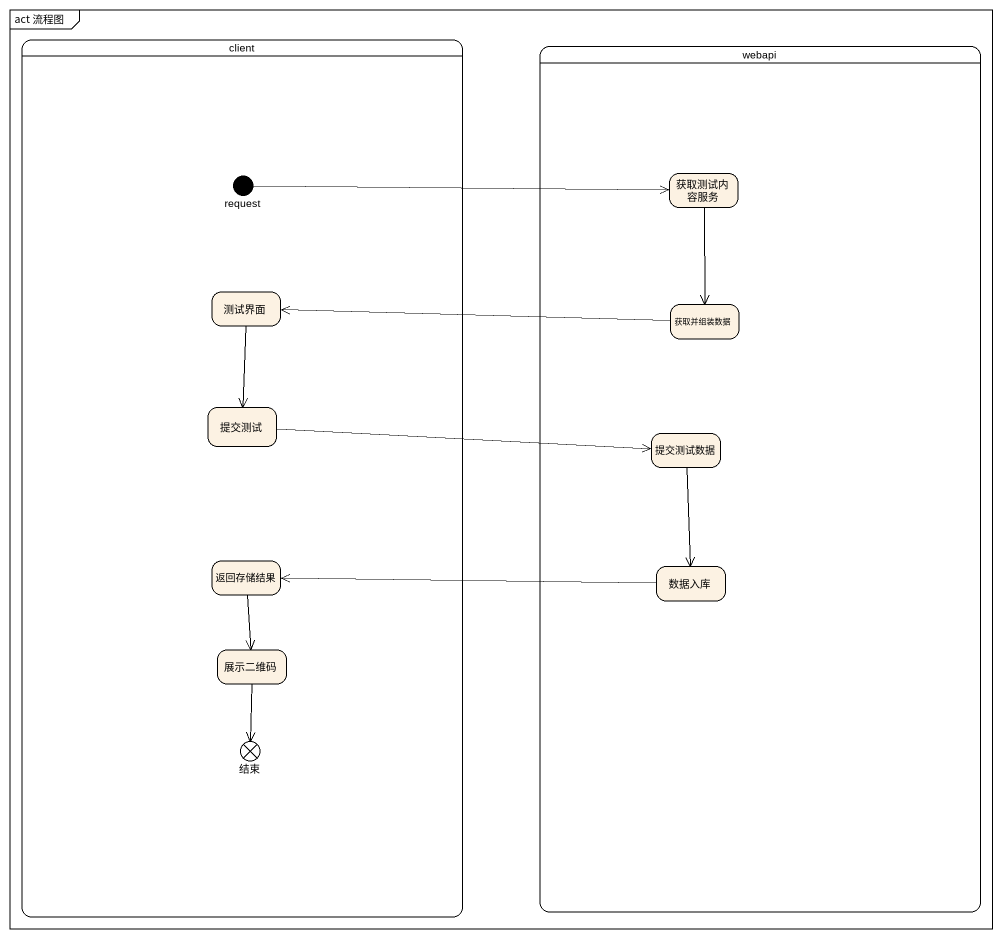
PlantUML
@startuml
mainframe act 流程图
hide empty description
state client {
  state request <<start>>
  state 测试界面
  state 提交测试
  state 返回存储结果
  state 展示二维码
  state 结束 <<end>>
}
state webapi {
  state 获取测试内容服务
  state 获取并组装数据
  state 提交测试数据
  state 数据入库
}
request -right-> 获取测试内容服务
获取测试内容服务 --> 获取并组装数据
测试界面 --> 提交测试
获取并组装数据 -left-> 测试界面
提交测试 -right-> 提交测试数据
提交测试数据 --> 数据入库
返回存储结果 --> 展示二维码
数据入库 -left-> 返回存储结果
展示二维码 --> 结束
@enduml
